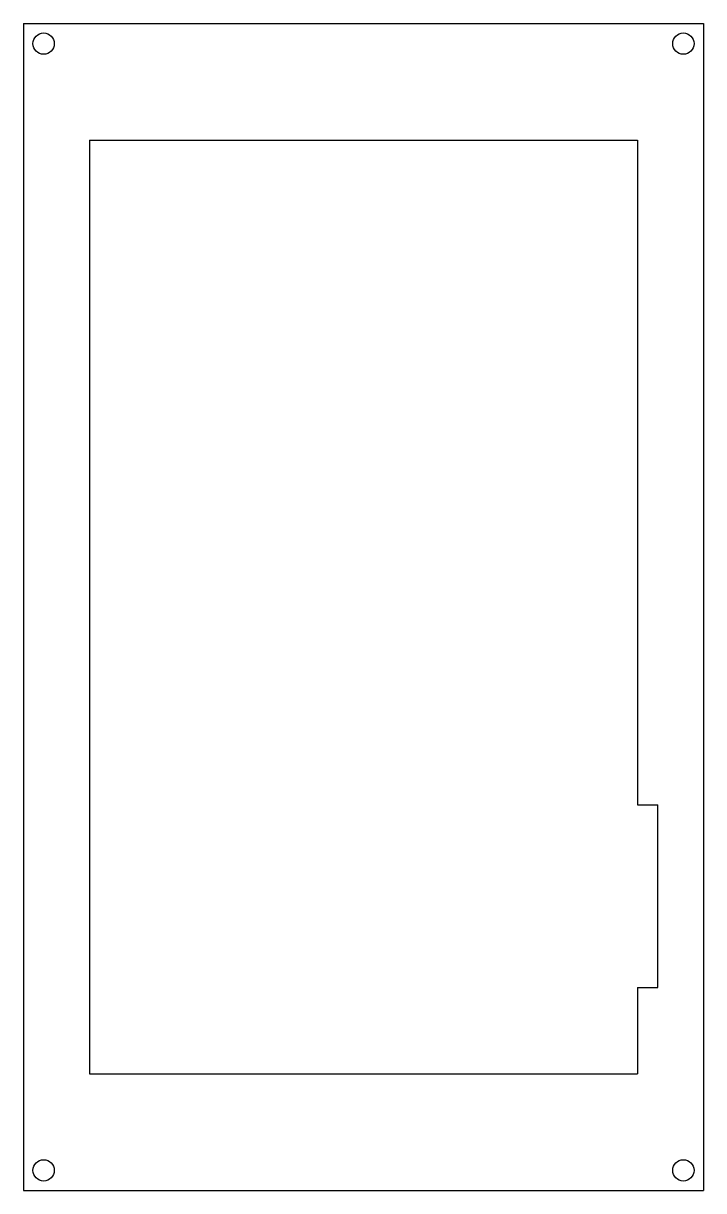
# Model space of a CAD drawing. Header units: millimetres. Extents: x 0 to 67, y -115 to 0.
import ezdxf

# ---------------------------------------------------------------- set-up
doc = ezdxf.new("R2010")
doc.units = ezdxf.units.MM

msp = doc.modelspace()

# ---------------------------------------------------------------- linework, layer by layer
at = {"color": 7, "linetype": 'Continuous', "lineweight": 25}
for p, q in [((0, 0), (67, 0)), ((0, 0), (0, -115)), ((67, 0), (67, -115)), ((6.5, -11.5), (6.5, -103.5)), ((6.5, -11.5), (60.5, -11.5)), ((60.5, -11.5), (60.5, -77)), ((60.5, -77), (62.5, -77)), ((62.5, -95), (62.5, -77)), ((60.5, -95), (62.5, -95)), ((60.5, -95), (60.5, -103.5)), ((6.5, -103.5), (60.5, -103.5)), ((0, -115), (67, -115))]:
    msp.add_line(p, q, dxfattribs=at)
for centre in [(2, -2), (65, -2), (2, -113), (65, -113)]:
    msp.add_circle(centre, 1.05, dxfattribs=at)

doc.saveas('drawing.dxf')
